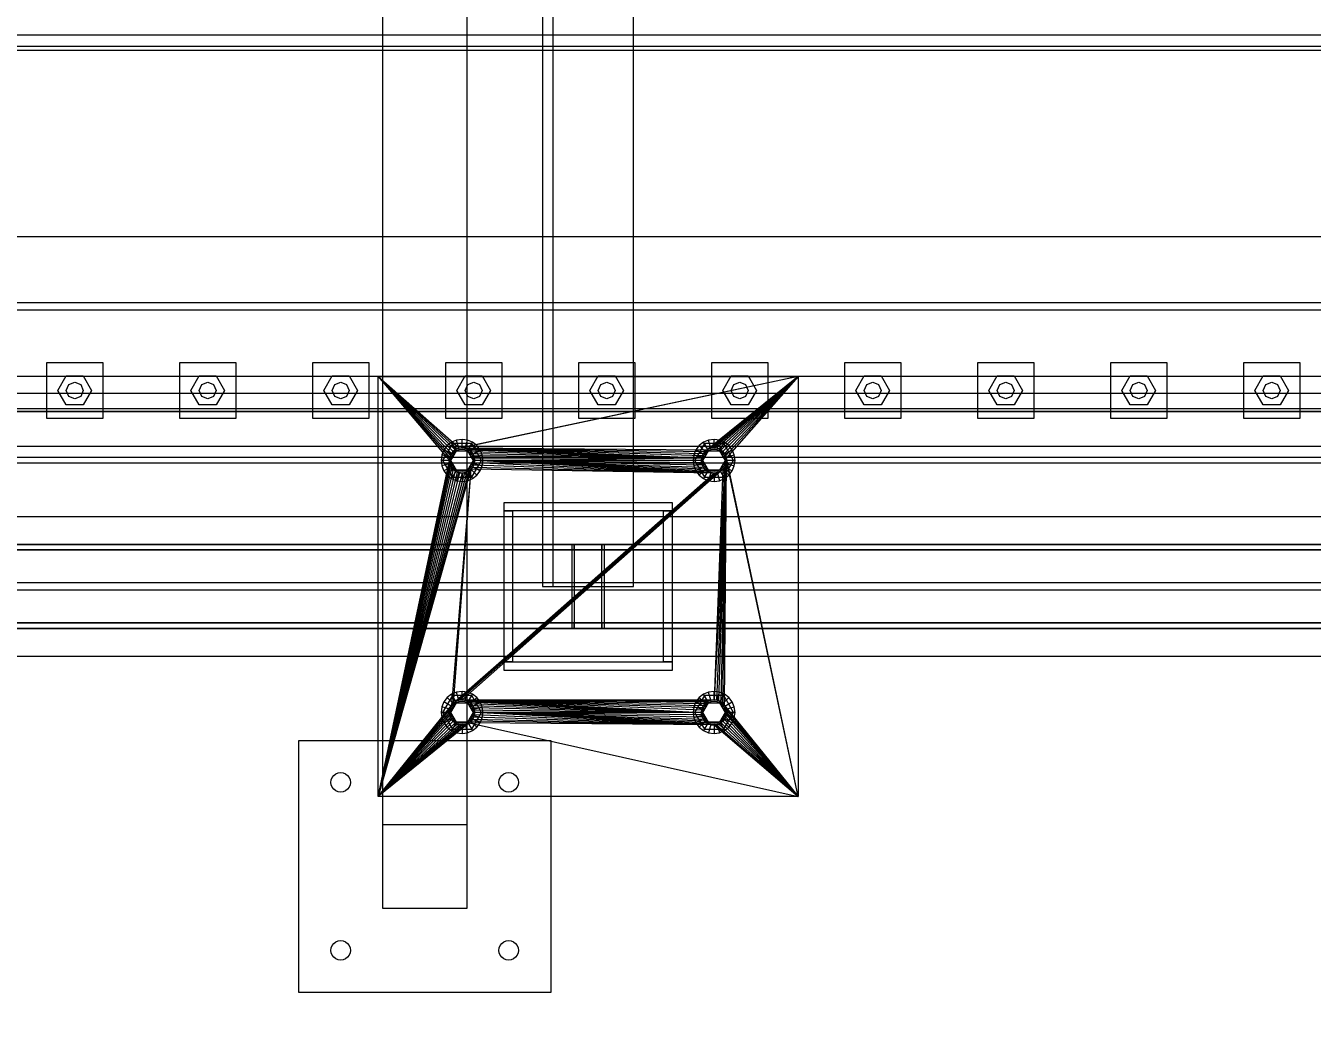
# Model space of a CAD drawing. Header units: millimetres. Extents: x -1970 to 34302, y -65268 to 6837.
# Drawn here: x 12235 to 13154, y -19054 to -18349 of the extents above; entities that cross this region are included whole.
import ezdxf

# ---------------------------------------------------------------- set-up
doc = ezdxf.new("R2010")
doc.units = ezdxf.units.MM
doc.layers.add('COTAS_O', color=1, linetype='Continuous', lineweight=0)
doc.layers.add('superior_mezcladora', color=7, linetype='Continuous', lineweight=0)
doc.dimstyles.new('R19_100', dxfattribs={"dimtxt": 250, "dimasz": 150, "dimexe": 150, "dimexo": 80, "dimgap": 100, "dimtad": 1, "dimtih": 1, "dimtoh": 1, "dimdsep": 46, "dimcen": 0.09, "dimadec": 0, "dimazin": 0, "dimtfac": 1, "dimtdec": 4, "dimtofl": 0, "dimtmove": 0, "dimatfit": 3, "dimfxl": 1, "dimtolj": 1, "dimtzin": 0, "dimarcsym": 0})

# ---------------------------------------------------------------- blocks, each defined once
blk = doc.blocks.new('*D28')
at = {"layer": 'COTAS_O', "color": 0, "lineweight": -2, "transparency": 16777216}
for p, q in [((10569.53, -18730), (10569.53, -19700)), ((16769.53, -18730), (16769.53, -19700)), ((10719.53, -19550), (16619.53, -19550))]:
    blk.add_line(p, q, dxfattribs=at)
at = {"layer": 'COTAS_O', "color": 0, "transparency": 16777216}
for points in [[(10719.53, -19525), (10719.53, -19575), (10569.53, -19550)], [(16619.53, -19525), (16619.53, -19575), (16769.53, -19550)]]:
    blk.add_solid(points, dxfattribs=at)
at = {"layer": 'Defpoints', "color": 0, "transparency": 16777216}
for p in [(10569.53, -18650), (16769.53, -18650), (16769.53, -19550)]:
    blk.add_point(p, dxfattribs=at)

msp = doc.modelspace()

# ---------------------------------------------------------------- linework, layer by layer
at = {"layer": 'superior_mezcladora'}
for p, q in [((12603.695, -17250), (12603.695, -18750)), ((12611.195, -18750), (12611.195, -17250)), ((12668.695, -18750), (12668.695, -17250)), ((12489.529, -18980), (12489.529, -18080)), ((12549.529, -18080), (12549.529, -18980)), ((10409.529, -18356.014), (16929.529, -18356.014)), ((10409.529, -18364.206), (16929.529, -18364.206)), ((10409.529, -18367), (16929.529, -18367)), ((10494.529, -18500), (16814.529, -18500)), ((10494.529, -18547.2), (16814.529, -18547.2)), ((16814.529, -18552.8), (10494.529, -18552.8)), ((12249.529, -18630), (12249.529, -18590)), ((12249.529, -18590), (12289.529, -18590)), ((12289.529, -18590), (12289.529, -18630)), ((12344.529, -18630), (12344.529, -18590)), ((12344.529, -18590), (12384.529, -18590)), ((12384.529, -18590), (12384.529, -18630)), ((12439.529, -18630), (12439.529, -18590)), ((12439.529, -18590), (12479.529, -18590)), ((12479.529, -18590), (12479.529, -18630)), ((12534.529, -18630), (12534.529, -18590)), ((12534.529, -18590), (12574.529, -18590)), ((12574.529, -18590), (12574.529, -18630)), ((12629.529, -18630), (12629.529, -18590)), ((12629.529, -18590), (12669.529, -18590)), ((12669.529, -18590), (12669.529, -18630)), ((12724.529, -18630), (12724.529, -18590)), ((12724.529, -18590), (12764.529, -18590)), ((12764.529, -18590), (12764.529, -18630)), ((12819.529, -18630), (12819.529, -18590)), ((12819.529, -18590), (12859.529, -18590)), ((12859.529, -18590), (12859.529, -18630)), ((12914.529, -18630), (12914.529, -18590)), ((12914.529, -18590), (12954.529, -18590)), ((12954.529, -18590), (12954.529, -18630)), ((13009.529, -18630), (13009.529, -18590)), ((13009.529, -18590), (13049.529, -18590)), ((13049.529, -18590), (13049.529, -18630)), ((13104.529, -18630), (13104.529, -18590)), ((13104.529, -18590), (13144.529, -18590)), ((13144.529, -18590), (13144.529, -18630)), ((16814.529, -18600), (10494.529, -18600)), ((12257.529, -18610), (12263.529, -18599.608)), ((12263.529, -18599.608), (12275.529, -18599.608)), ((12275.529, -18599.608), (12281.529, -18610)), ((12352.529, -18610), (12358.529, -18599.608)), ((12358.529, -18599.608), (12370.529, -18599.608)), ((12370.529, -18599.608), (12376.529, -18610)), ((12447.529, -18610), (12453.529, -18599.608)), ((12453.529, -18599.608), (12465.529, -18599.608)), ((12465.529, -18599.608), (12471.529, -18610)), ((12486.195, -18900), (12486.195, -18600)), ((12486.195, -18600), (12537.195, -18660)), ((12486.195, -18600), (12537.368, -18658.244)), ((12486.195, -18600), (12537.88, -18656.556)), ((12486.195, -18600), (12538.712, -18655)), ((12486.195, -18600), (12539.831, -18653.636)), ((12486.195, -18600), (12541.195, -18652.517)), ((12486.195, -18600), (12542.751, -18651.685)), ((12486.195, -18600), (12544.439, -18651.173)), ((12486.195, -18600), (12786.195, -18600)), ((12542.529, -18610), (12548.529, -18599.608)), ((12786.195, -18600), (12544.439, -18651.173)), ((12786.195, -18600), (12546.195, -18651)), ((12548.529, -18599.608), (12560.529, -18599.608)), ((12560.529, -18599.608), (12566.529, -18610)), ((12637.529, -18610), (12643.529, -18599.608)), ((12643.529, -18599.608), (12655.529, -18599.608)), ((12655.529, -18599.608), (12661.529, -18610)), ((12786.195, -18600), (12721.195, -18652.517)), ((12786.195, -18600), (12722.751, -18651.685)), ((12786.195, -18600), (12724.439, -18651.173)), ((12786.195, -18600), (12726.195, -18651)), ((12786.195, -18600), (12727.951, -18651.173)), ((12786.195, -18600), (12729.639, -18651.685)), ((12786.195, -18600), (12731.195, -18652.517)), ((12732.529, -18610), (12738.529, -18599.608)), ((12786.195, -18600), (12732.559, -18653.636)), ((12786.195, -18600), (12733.678, -18655)), ((12786.195, -18600), (12734.51, -18656.556)), ((12786.195, -18600), (12735.022, -18658.244)), ((12738.529, -18599.608), (12750.529, -18599.608)), ((12750.529, -18599.608), (12756.529, -18610)), ((12786.195, -18600), (12786.195, -18900)), ((12827.529, -18610), (12833.529, -18599.608)), ((12833.529, -18599.608), (12845.529, -18599.608)), ((12845.529, -18599.608), (12851.529, -18610)), ((12922.529, -18610), (12928.529, -18599.608)), ((12928.529, -18599.608), (12940.529, -18599.608)), ((12940.529, -18599.608), (12946.529, -18610)), ((13017.529, -18610), (13023.529, -18599.608)), ((13023.529, -18599.608), (13035.529, -18599.608)), ((13035.529, -18599.608), (13041.529, -18610)), ((13112.529, -18610), (13118.529, -18599.608)), ((13118.529, -18599.608), (13130.529, -18599.608)), ((13130.529, -18599.608), (13136.529, -18610)), ((12263.529, -18610), (12265.286, -18605.757)), ((12265.286, -18605.757), (12269.529, -18604)), ((12269.529, -18604), (12273.771, -18605.757)), ((12273.771, -18605.757), (12275.529, -18610)), ((12358.529, -18610), (12360.286, -18605.757)), ((12360.286, -18605.757), (12364.529, -18604)), ((12364.529, -18604), (12368.771, -18605.757)), ((12368.771, -18605.757), (12370.529, -18610)), ((12453.529, -18610), (12455.286, -18605.757)), ((12455.286, -18605.757), (12459.529, -18604)), ((12459.529, -18604), (12463.771, -18605.757)), ((12463.771, -18605.757), (12465.529, -18610)), ((12548.529, -18610), (12550.286, -18605.757)), ((12550.286, -18605.757), (12554.529, -18604)), ((12554.529, -18604), (12558.771, -18605.757)), ((12558.771, -18605.757), (12560.529, -18610)), ((12643.529, -18610), (12645.286, -18605.757)), ((12645.286, -18605.757), (12649.529, -18604)), ((12649.529, -18604), (12653.771, -18605.757)), ((12653.771, -18605.757), (12655.529, -18610)), ((12738.529, -18610), (12740.286, -18605.757)), ((12740.286, -18605.757), (12744.529, -18604)), ((12744.529, -18604), (12748.771, -18605.757)), ((12748.771, -18605.757), (12750.529, -18610)), ((12833.529, -18610), (12835.286, -18605.757)), ((12835.286, -18605.757), (12839.529, -18604)), ((12839.529, -18604), (12843.771, -18605.757)), ((12843.771, -18605.757), (12845.529, -18610)), ((12928.529, -18610), (12930.286, -18605.757)), ((12930.286, -18605.757), (12934.529, -18604)), ((12934.529, -18604), (12938.771, -18605.757)), ((12938.771, -18605.757), (12940.529, -18610)), ((13023.529, -18610), (13025.286, -18605.757)), ((13025.286, -18605.757), (13029.529, -18604)), ((13029.529, -18604), (13033.771, -18605.757)), ((13033.771, -18605.757), (13035.529, -18610)), ((13118.529, -18610), (13120.286, -18605.757)), ((13120.286, -18605.757), (13124.529, -18604)), ((13124.529, -18604), (13128.771, -18605.757)), ((13128.771, -18605.757), (13130.529, -18610)), ((10569.529, -18612), (16769.529, -18612)), ((12263.529, -18620.392), (12257.529, -18610)), ((12265.286, -18614.243), (12263.529, -18610)), ((12269.529, -18616), (12265.286, -18614.243)), ((12273.771, -18614.243), (12269.529, -18616)), ((12275.529, -18610), (12273.771, -18614.243)), ((12281.529, -18610), (12275.529, -18620.392)), ((12358.529, -18620.392), (12352.529, -18610)), ((12360.286, -18614.243), (12358.529, -18610)), ((12364.529, -18616), (12360.286, -18614.243)), ((12368.771, -18614.243), (12364.529, -18616)), ((12370.529, -18610), (12368.771, -18614.243)), ((12376.529, -18610), (12370.529, -18620.392)), ((12453.529, -18620.392), (12447.529, -18610)), ((12455.286, -18614.243), (12453.529, -18610)), ((12459.529, -18616), (12455.286, -18614.243)), ((12463.771, -18614.243), (12459.529, -18616)), ((12465.529, -18610), (12463.771, -18614.243)), ((12471.529, -18610), (12465.529, -18620.392)), ((12548.529, -18620.392), (12542.529, -18610)), ((12550.286, -18614.243), (12548.529, -18610)), ((12554.529, -18616), (12550.286, -18614.243)), ((12558.771, -18614.243), (12554.529, -18616)), ((12560.529, -18610), (12558.771, -18614.243)), ((12566.529, -18610), (12560.529, -18620.392)), ((12643.529, -18620.392), (12637.529, -18610)), ((12645.286, -18614.243), (12643.529, -18610)), ((12649.529, -18616), (12645.286, -18614.243)), ((12653.771, -18614.243), (12649.529, -18616)), ((12655.529, -18610), (12653.771, -18614.243)), ((12661.529, -18610), (12655.529, -18620.392)), ((12738.529, -18620.392), (12732.529, -18610)), ((12740.286, -18614.243), (12738.529, -18610)), ((12744.529, -18616), (12740.286, -18614.243)), ((12748.771, -18614.243), (12744.529, -18616)), ((12750.529, -18610), (12748.771, -18614.243)), ((12756.529, -18610), (12750.529, -18620.392)), ((12833.529, -18620.392), (12827.529, -18610)), ((12835.286, -18614.243), (12833.529, -18610)), ((12839.529, -18616), (12835.286, -18614.243)), ((12843.771, -18614.243), (12839.529, -18616)), ((12845.529, -18610), (12843.771, -18614.243)), ((12851.529, -18610), (12845.529, -18620.392)), ((12928.529, -18620.392), (12922.529, -18610)), ((12930.286, -18614.243), (12928.529, -18610)), ((12934.529, -18616), (12930.286, -18614.243)), ((12938.771, -18614.243), (12934.529, -18616)), ((12940.529, -18610), (12938.771, -18614.243)), ((12946.529, -18610), (12940.529, -18620.392)), ((13023.529, -18620.392), (13017.529, -18610)), ((13025.286, -18614.243), (13023.529, -18610)), ((13029.529, -18616), (13025.286, -18614.243)), ((13033.771, -18614.243), (13029.529, -18616)), ((13035.529, -18610), (13033.771, -18614.243)), ((13041.529, -18610), (13035.529, -18620.392)), ((13118.529, -18620.392), (13112.529, -18610)), ((13120.286, -18614.243), (13118.529, -18610)), ((13124.529, -18616), (13120.286, -18614.243)), ((13128.771, -18614.243), (13124.529, -18616)), ((13130.529, -18610), (13128.771, -18614.243)), ((13136.529, -18610), (13130.529, -18620.392)), ((10569.529, -18623), (16769.529, -18623)), ((10569.529, -18625), (16769.529, -18625)), ((16169.529, -18625), (10594.529, -18625)), ((12275.529, -18620.392), (12263.529, -18620.392)), ((12370.529, -18620.392), (12358.529, -18620.392)), ((12465.529, -18620.392), (12453.529, -18620.392)), ((12560.529, -18620.392), (12548.529, -18620.392)), ((12655.529, -18620.392), (12643.529, -18620.392)), ((12750.529, -18620.392), (12738.529, -18620.392)), ((12845.529, -18620.392), (12833.529, -18620.392)), ((12940.529, -18620.392), (12928.529, -18620.392)), ((13035.529, -18620.392), (13023.529, -18620.392)), ((13130.529, -18620.392), (13118.529, -18620.392)), ((12289.529, -18630), (12249.529, -18630)), ((12384.529, -18630), (12344.529, -18630)), ((12479.529, -18630), (12439.529, -18630)), ((12574.529, -18630), (12534.529, -18630)), ((12669.529, -18630), (12629.529, -18630)), ((12764.529, -18630), (12724.529, -18630)), ((12859.529, -18630), (12819.529, -18630)), ((12954.529, -18630), (12914.529, -18630)), ((13049.529, -18630), (13009.529, -18630)), ((13144.529, -18630), (13104.529, -18630)), ((12542.313, -18645.511), (12538.695, -18647.01)), ((12546.195, -18645), (12542.313, -18645.511)), ((12543.866, -18651.307), (12542.313, -18645.511)), ((12550.078, -18645.511), (12546.195, -18645)), ((12546.195, -18651), (12546.195, -18645)), ((12548.525, -18651.307), (12550.078, -18645.511)), ((12553.695, -18647.01), (12550.078, -18645.511)), ((12722.313, -18645.511), (12718.695, -18647.01)), ((12726.195, -18645), (12722.313, -18645.511)), ((12723.866, -18651.307), (12722.313, -18645.511)), ((12730.078, -18645.511), (12726.195, -18645)), ((12726.195, -18651), (12726.195, -18645)), ((12728.525, -18651.307), (12730.078, -18645.511)), ((12733.695, -18647.01), (12730.078, -18645.511)), ((16769.529, -18650), (10569.529, -18650)), ((12533.205, -18652.5), (12531.706, -18656.118)), ((12539.27, -18648.006), (12532.345, -18660)), ((12535.589, -18649.393), (12533.205, -18652.5)), ((12538.401, -18655.5), (12533.205, -18652.5)), ((12538.695, -18647.01), (12535.589, -18649.393)), ((12539.831, -18653.636), (12535.589, -18649.393)), ((12537.502, -18657.671), (12538.401, -18655.5)), ((12538.712, -18655), (12537.88, -18656.556)), ((12538.195, -18660), (12542.195, -18653.072)), ((12538.401, -18655.5), (12539.831, -18653.636)), ((12541.695, -18652.206), (12538.695, -18647.01)), ((12539.831, -18653.636), (12538.712, -18655)), ((12539.267, -18656), (12540.538, -18654.343)), ((12553.12, -18648.006), (12539.27, -18648.006)), ((12542.195, -18653.072), (12539.27, -18648.006)), ((12539.831, -18653.636), (12541.695, -18652.206)), ((12541.195, -18652.517), (12539.831, -18653.636)), ((12540.538, -18654.343), (12542.195, -18653.072)), ((12542.751, -18651.685), (12541.195, -18652.517)), ((12541.695, -18652.206), (12543.866, -18651.307)), ((12542.195, -18653.072), (12544.125, -18652.273)), ((12542.195, -18653.072), (12550.195, -18653.072)), ((12544.439, -18651.173), (12542.751, -18651.685)), ((12543.866, -18651.307), (12546.195, -18651)), ((12544.125, -18652.273), (12546.195, -18652)), ((12546.195, -18651), (12544.439, -18651.173)), ((12547.951, -18651.173), (12546.195, -18651)), ((12546.195, -18651), (12717.368, -18658.244)), ((12546.195, -18651), (12717.88, -18656.556)), ((12546.195, -18651), (12718.712, -18655)), ((12546.195, -18651), (12719.831, -18653.636)), ((12546.195, -18651), (12721.195, -18652.517)), ((12546.195, -18651), (12548.525, -18651.307)), ((12546.195, -18652), (12548.266, -18652.273)), ((12549.639, -18651.685), (12547.951, -18651.173)), ((12547.951, -18651.173), (12717.368, -18658.244)), ((12548.266, -18652.273), (12550.195, -18653.072)), ((12548.525, -18651.307), (12550.695, -18652.206)), ((12551.195, -18652.517), (12549.639, -18651.685)), ((12549.639, -18651.685), (12717.368, -18658.244)), ((12550.195, -18653.072), (12553.12, -18648.006)), ((12550.195, -18653.072), (12551.852, -18654.343)), ((12550.195, -18653.072), (12554.195, -18660)), ((12550.695, -18652.206), (12553.695, -18647.01)), ((12550.695, -18652.206), (12552.559, -18653.636)), ((12552.559, -18653.636), (12551.195, -18652.517)), ((12551.195, -18652.517), (12717.368, -18658.244)), ((12551.852, -18654.343), (12553.123, -18656)), ((12552.559, -18653.636), (12556.802, -18649.393)), ((12553.678, -18655), (12552.559, -18653.636)), ((12552.559, -18653.636), (12717.368, -18658.244)), ((12552.559, -18653.636), (12553.989, -18655.5)), ((12560.045, -18660), (12553.12, -18648.006)), ((12554.51, -18656.556), (12553.678, -18655)), ((12553.678, -18655), (12717.368, -18658.244)), ((12556.802, -18649.393), (12553.695, -18647.01)), ((12553.989, -18655.5), (12559.186, -18652.5)), ((12553.989, -18655.5), (12554.889, -18657.671)), ((12559.186, -18652.5), (12556.802, -18649.393)), ((12560.684, -18656.118), (12559.186, -18652.5)), ((12713.205, -18652.5), (12711.706, -18656.118)), ((12719.27, -18648.006), (12712.345, -18660)), ((12715.589, -18649.393), (12713.205, -18652.5)), ((12718.401, -18655.5), (12713.205, -18652.5)), ((12718.695, -18647.01), (12715.589, -18649.393)), ((12719.831, -18653.636), (12715.589, -18649.393)), ((12717.502, -18657.671), (12718.401, -18655.5)), ((12718.712, -18655), (12717.88, -18656.556)), ((12718.195, -18660), (12722.195, -18653.072)), ((12718.401, -18655.5), (12719.831, -18653.636)), ((12721.695, -18652.206), (12718.695, -18647.01)), ((12719.831, -18653.636), (12718.712, -18655)), ((12719.267, -18656), (12720.538, -18654.343)), ((12733.12, -18648.006), (12719.27, -18648.006)), ((12722.195, -18653.072), (12719.27, -18648.006)), ((12719.831, -18653.636), (12721.695, -18652.206)), ((12721.195, -18652.517), (12719.831, -18653.636)), ((12720.538, -18654.343), (12722.195, -18653.072)), ((12722.751, -18651.685), (12721.195, -18652.517)), ((12721.695, -18652.206), (12723.866, -18651.307)), ((12722.195, -18653.072), (12724.125, -18652.273)), ((12722.195, -18653.072), (12730.195, -18653.072)), ((12724.439, -18651.173), (12722.751, -18651.685)), ((12723.866, -18651.307), (12726.195, -18651)), ((12724.125, -18652.273), (12726.195, -18652)), ((12726.195, -18651), (12724.439, -18651.173)), ((12727.951, -18651.173), (12726.195, -18651)), ((12726.195, -18651), (12728.525, -18651.307)), ((12726.195, -18652), (12728.266, -18652.273)), ((12729.639, -18651.685), (12727.951, -18651.173)), ((12728.266, -18652.273), (12730.195, -18653.072)), ((12728.525, -18651.307), (12730.695, -18652.206)), ((12731.195, -18652.517), (12729.639, -18651.685)), ((12730.195, -18653.072), (12733.12, -18648.006)), ((12730.195, -18653.072), (12731.852, -18654.343)), ((12730.195, -18653.072), (12734.195, -18660)), ((12730.695, -18652.206), (12733.695, -18647.01)), ((12730.695, -18652.206), (12732.559, -18653.636)), ((12732.559, -18653.636), (12731.195, -18652.517)), ((12731.852, -18654.343), (12733.123, -18656)), ((12732.559, -18653.636), (12736.802, -18649.393)), ((12733.678, -18655), (12732.559, -18653.636)), ((12732.559, -18653.636), (12733.989, -18655.5)), ((12740.045, -18660), (12733.12, -18648.006)), ((12734.51, -18656.556), (12733.678, -18655)), ((12736.802, -18649.393), (12733.695, -18647.01)), ((12733.989, -18655.5), (12739.186, -18652.5)), ((12733.989, -18655.5), (12734.889, -18657.671)), ((12739.186, -18652.5), (12736.802, -18649.393)), ((12740.684, -18656.118), (12739.186, -18652.5)), ((16769.529, -18658), (10569.529, -18658)), ((16769.529, -18662), (10569.529, -18662)), ((12486.195, -18900), (12537.195, -18660)), ((12537.368, -18661.756), (12486.195, -18900)), ((12537.88, -18663.444), (12486.195, -18900)), ((12531.706, -18656.118), (12531.195, -18660)), ((12537.195, -18660), (12531.195, -18660)), ((12531.195, -18660), (12531.706, -18663.882)), ((12537.502, -18657.671), (12531.706, -18656.118)), ((12537.502, -18662.329), (12531.706, -18663.882)), ((12531.706, -18663.882), (12533.205, -18667.5)), ((12538.195, -18660), (12532.345, -18660)), ((12532.345, -18660), (12539.27, -18671.994)), ((12538.401, -18664.5), (12533.205, -18667.5)), ((12537.195, -18660), (12537.502, -18657.671)), ((12537.368, -18658.244), (12537.195, -18660)), ((12537.195, -18660), (12537.368, -18661.756)), ((12537.502, -18662.329), (12537.195, -18660)), ((12537.88, -18656.556), (12537.368, -18658.244)), ((12537.368, -18661.756), (12537.88, -18663.444)), ((12538.401, -18664.5), (12537.502, -18662.329)), ((12537.88, -18663.444), (12538.712, -18665)), ((12538.195, -18660), (12538.468, -18657.929)), ((12538.468, -18662.071), (12538.195, -18660)), ((12542.195, -18666.928), (12538.195, -18660)), ((12539.831, -18666.364), (12538.401, -18664.5)), ((12538.468, -18657.929), (12539.267, -18656)), ((12539.267, -18664), (12538.468, -18662.071)), ((12540.538, -18665.657), (12539.267, -18664)), ((12554.195, -18660), (12550.195, -18666.928)), ((12553.123, -18664), (12551.852, -18665.657)), ((12553.989, -18664.5), (12552.559, -18666.364)), ((12553.12, -18671.994), (12560.045, -18660)), ((12553.123, -18656), (12553.923, -18657.929)), ((12553.923, -18662.071), (12553.123, -18664)), ((12553.678, -18665), (12554.51, -18663.444)), ((12553.923, -18657.929), (12554.195, -18660)), ((12554.195, -18660), (12553.923, -18662.071)), ((12554.889, -18662.329), (12553.989, -18664.5)), ((12553.989, -18664.5), (12559.186, -18667.5)), ((12560.045, -18660), (12554.195, -18660)), ((12555.022, -18658.244), (12554.51, -18656.556)), ((12554.51, -18656.556), (12717.368, -18658.244)), ((12554.51, -18663.444), (12555.022, -18661.756)), ((12726.195, -18669), (12554.51, -18663.444)), ((12554.889, -18657.671), (12560.684, -18656.118)), ((12554.889, -18657.671), (12555.195, -18660)), ((12555.195, -18660), (12554.889, -18662.329)), ((12554.889, -18662.329), (12560.684, -18663.882)), ((12555.195, -18660), (12555.022, -18658.244)), ((12555.022, -18658.244), (12717.368, -18658.244)), ((12555.022, -18661.756), (12555.195, -18660)), ((12726.195, -18669), (12555.022, -18661.756)), ((12555.195, -18660), (12717.368, -18658.244)), ((12717.195, -18660), (12555.195, -18660)), ((12717.368, -18661.756), (12555.195, -18660)), ((12717.88, -18663.444), (12555.195, -18660)), ((12718.712, -18665), (12555.195, -18660)), ((12719.831, -18666.364), (12555.195, -18660)), ((12721.195, -18667.483), (12555.195, -18660)), ((12722.751, -18668.315), (12555.195, -18660)), ((12724.439, -18668.827), (12555.195, -18660)), ((12726.195, -18669), (12555.195, -18660)), ((12561.195, -18660), (12555.195, -18660)), ((12559.186, -18667.5), (12560.684, -18663.882)), ((12561.195, -18660), (12560.684, -18656.118)), ((12560.684, -18663.882), (12561.195, -18660)), ((12711.706, -18656.118), (12711.195, -18660)), ((12717.195, -18660), (12711.195, -18660)), ((12711.195, -18660), (12711.706, -18663.882)), ((12717.502, -18657.671), (12711.706, -18656.118)), ((12717.502, -18662.329), (12711.706, -18663.882)), ((12711.706, -18663.882), (12713.205, -18667.5)), ((12718.195, -18660), (12712.345, -18660)), ((12712.345, -18660), (12719.27, -18671.994)), ((12718.401, -18664.5), (12713.205, -18667.5)), ((12717.195, -18660), (12717.502, -18657.671)), ((12717.368, -18658.244), (12717.195, -18660)), ((12717.195, -18660), (12717.368, -18661.756)), ((12717.502, -18662.329), (12717.195, -18660)), ((12717.88, -18656.556), (12717.368, -18658.244)), ((12717.368, -18661.756), (12717.88, -18663.444)), ((12718.401, -18664.5), (12717.502, -18662.329)), ((12717.88, -18663.444), (12718.712, -18665)), ((12718.195, -18660), (12718.468, -18657.929)), ((12718.468, -18662.071), (12718.195, -18660)), ((12722.195, -18666.928), (12718.195, -18660)), ((12719.831, -18666.364), (12718.401, -18664.5)), ((12718.468, -18657.929), (12719.267, -18656)), ((12719.267, -18664), (12718.468, -18662.071)), ((12720.538, -18665.657), (12719.267, -18664)), ((12735.195, -18660), (12726.195, -18831)), ((12735.022, -18661.756), (12726.195, -18831)), ((12734.51, -18663.444), (12726.195, -18831)), ((12735.195, -18660), (12727.951, -18831.173)), ((12729.639, -18831.685), (12735.195, -18660)), ((12734.195, -18660), (12730.195, -18666.928)), ((12731.195, -18832.517), (12735.195, -18660)), ((12733.123, -18664), (12731.852, -18665.657)), ((12732.559, -18833.636), (12735.195, -18660)), ((12733.989, -18664.5), (12732.559, -18666.364)), ((12733.12, -18671.994), (12740.045, -18660)), ((12733.123, -18656), (12733.923, -18657.929)), ((12733.923, -18662.071), (12733.123, -18664)), ((12733.678, -18835), (12735.195, -18660)), ((12733.678, -18665), (12734.51, -18663.444)), ((12733.923, -18657.929), (12734.195, -18660)), ((12734.195, -18660), (12733.923, -18662.071)), ((12734.889, -18662.329), (12733.989, -18664.5)), ((12733.989, -18664.5), (12739.186, -18667.5)), ((12740.045, -18660), (12734.195, -18660)), ((12735.022, -18658.244), (12734.51, -18656.556)), ((12734.51, -18663.444), (12735.022, -18661.756)), ((12734.889, -18657.671), (12740.684, -18656.118)), ((12734.889, -18657.671), (12735.195, -18660)), ((12735.195, -18660), (12734.889, -18662.329)), ((12734.889, -18662.329), (12740.684, -18663.882)), ((12786.195, -18900), (12735.022, -18658.244)), ((12735.195, -18660), (12735.022, -18658.244)), ((12735.022, -18661.756), (12735.195, -18660)), ((12786.195, -18900), (12735.195, -18660)), ((12741.195, -18660), (12735.195, -18660)), ((12739.186, -18667.5), (12740.684, -18663.882)), ((12741.195, -18660), (12740.684, -18656.118)), ((12740.684, -18663.882), (12741.195, -18660)), ((12538.712, -18665), (12486.195, -18900)), ((12539.831, -18666.364), (12486.195, -18900)), ((12552.559, -18666.364), (12486.195, -18900)), ((12541.195, -18667.483), (12486.195, -18900)), ((12551.195, -18667.483), (12486.195, -18900)), ((12542.751, -18668.315), (12486.195, -18900)), ((12549.639, -18668.315), (12486.195, -18900)), ((12544.439, -18668.827), (12486.195, -18900)), ((12547.951, -18668.827), (12486.195, -18900)), ((12546.195, -18669), (12486.195, -18900)), ((12533.205, -18667.5), (12535.589, -18670.607)), ((12539.831, -18666.364), (12535.589, -18670.607)), ((12535.589, -18670.607), (12538.695, -18672.99)), ((12541.695, -18667.794), (12538.695, -18672.99)), ((12538.695, -18672.99), (12542.313, -18674.489)), ((12538.712, -18665), (12539.831, -18666.364)), ((12552.559, -18666.364), (12538.712, -18835)), ((12542.195, -18666.928), (12539.27, -18671.994)), ((12539.27, -18671.994), (12553.12, -18671.994)), ((12539.831, -18666.364), (12541.195, -18667.483)), ((12552.559, -18666.364), (12539.831, -18833.636)), ((12732.559, -18666.364), (12539.831, -18833.636)), ((12541.695, -18667.794), (12539.831, -18666.364)), ((12731.195, -18667.483), (12539.831, -18833.636)), ((12729.639, -18668.315), (12539.831, -18833.636)), ((12727.951, -18668.827), (12539.831, -18833.636)), ((12726.195, -18669), (12539.831, -18833.636)), ((12542.195, -18666.928), (12540.538, -18665.657)), ((12732.559, -18666.364), (12541.195, -18832.517)), ((12541.195, -18667.483), (12542.751, -18668.315)), ((12543.866, -18668.693), (12541.695, -18667.794)), ((12544.125, -18667.727), (12542.195, -18666.928)), ((12550.195, -18666.928), (12542.195, -18666.928)), ((12543.866, -18668.693), (12542.313, -18674.489)), ((12732.559, -18666.364), (12542.751, -18831.685)), ((12542.751, -18668.315), (12544.439, -18668.827)), ((12546.195, -18669), (12543.866, -18668.693)), ((12546.195, -18668), (12544.125, -18667.727)), ((12732.559, -18666.364), (12544.439, -18831.173)), ((12544.439, -18668.827), (12546.195, -18669)), ((12732.559, -18666.364), (12546.195, -18831)), ((12548.266, -18667.727), (12546.195, -18668)), ((12548.525, -18668.693), (12546.195, -18669)), ((12546.195, -18669), (12547.951, -18668.827)), ((12546.195, -18669), (12546.195, -18675)), ((12547.951, -18668.827), (12549.639, -18668.315)), ((12550.195, -18666.928), (12548.266, -18667.727)), ((12550.695, -18667.794), (12548.525, -18668.693)), ((12548.525, -18668.693), (12550.078, -18674.489)), ((12549.639, -18668.315), (12551.195, -18667.483)), ((12550.078, -18674.489), (12553.695, -18672.99)), ((12551.852, -18665.657), (12550.195, -18666.928)), ((12550.195, -18666.928), (12553.12, -18671.994)), ((12552.559, -18666.364), (12550.695, -18667.794)), ((12550.695, -18667.794), (12553.695, -18672.99)), ((12551.195, -18667.483), (12552.559, -18666.364)), ((12552.559, -18666.364), (12553.678, -18665)), ((12726.195, -18669), (12552.559, -18666.364)), ((12552.559, -18666.364), (12556.802, -18670.607)), ((12726.195, -18669), (12553.678, -18665)), ((12553.695, -18672.99), (12556.802, -18670.607)), ((12556.802, -18670.607), (12559.186, -18667.5)), ((12713.205, -18667.5), (12715.589, -18670.607)), ((12719.831, -18666.364), (12715.589, -18670.607)), ((12715.589, -18670.607), (12718.695, -18672.99)), ((12721.695, -18667.794), (12718.695, -18672.99)), ((12718.695, -18672.99), (12722.313, -18674.489)), ((12718.712, -18665), (12719.831, -18666.364)), ((12722.195, -18666.928), (12719.27, -18671.994)), ((12719.27, -18671.994), (12733.12, -18671.994)), ((12719.831, -18666.364), (12721.195, -18667.483)), ((12721.695, -18667.794), (12719.831, -18666.364)), ((12722.195, -18666.928), (12720.538, -18665.657)), ((12721.195, -18667.483), (12722.751, -18668.315)), ((12723.866, -18668.693), (12721.695, -18667.794)), ((12724.125, -18667.727), (12722.195, -18666.928)), ((12730.195, -18666.928), (12722.195, -18666.928)), ((12723.866, -18668.693), (12722.313, -18674.489)), ((12722.751, -18668.315), (12724.439, -18668.827)), ((12726.195, -18669), (12723.866, -18668.693)), ((12726.195, -18668), (12724.125, -18667.727)), ((12724.439, -18668.827), (12726.195, -18669)), ((12733.678, -18665), (12726.195, -18831)), ((12732.559, -18666.364), (12726.195, -18831)), ((12728.266, -18667.727), (12726.195, -18668)), ((12728.525, -18668.693), (12726.195, -18669)), ((12726.195, -18669), (12727.951, -18668.827)), ((12726.195, -18669), (12726.195, -18675)), ((12727.951, -18668.827), (12729.639, -18668.315)), ((12730.195, -18666.928), (12728.266, -18667.727)), ((12730.695, -18667.794), (12728.525, -18668.693)), ((12728.525, -18668.693), (12730.078, -18674.489)), ((12729.639, -18668.315), (12731.195, -18667.483)), ((12730.078, -18674.489), (12733.695, -18672.99)), ((12731.852, -18665.657), (12730.195, -18666.928)), ((12730.195, -18666.928), (12733.12, -18671.994)), ((12732.559, -18666.364), (12730.695, -18667.794)), ((12730.695, -18667.794), (12733.695, -18672.99)), ((12731.195, -18667.483), (12732.559, -18666.364)), ((12732.559, -18666.364), (12733.678, -18665)), ((12732.559, -18666.364), (12736.802, -18670.607)), ((12733.695, -18672.99), (12736.802, -18670.607)), ((12736.802, -18670.607), (12739.186, -18667.5)), ((12542.313, -18674.489), (12546.195, -18675)), ((12546.195, -18675), (12550.078, -18674.489)), ((12722.313, -18674.489), (12726.195, -18675)), ((12726.195, -18675), (12730.078, -18674.489)), ((12576.195, -18696), (12576.195, -18690)), ((12576.195, -18690), (12696.195, -18690)), ((12696.195, -18690), (12696.195, -18696)), ((10569.529, -18700), (16769.529, -18700)), ((12696.195, -18696), (12576.195, -18696)), ((12576.195, -18804), (12576.195, -18696)), ((12576.195, -18696), (12582.195, -18696)), ((12582.195, -18696), (12582.195, -18804)), ((12690.195, -18804), (12690.195, -18696)), ((12690.195, -18696), (12696.195, -18696)), ((12696.195, -18696), (12696.195, -18804)), ((12624.784, -18720), (10558.117, -18720)), ((10559.639, -18720), (12626.305, -18720)), ((12646.085, -18720), (10579.418, -18720)), ((10580.94, -18720), (12647.606, -18720)), ((12624.784, -18780), (12624.784, -18720)), ((12624.784, -18720), (12626.305, -18720)), ((14691.451, -18720), (12624.784, -18720)), ((12626.305, -18720), (12626.305, -18780)), ((12626.305, -18724), (12626.305, -18720)), ((12626.305, -18720), (12646.085, -18720)), ((12626.305, -18720), (14692.972, -18720)), ((12646.085, -18780), (12646.085, -18720)), ((12646.085, -18720), (12647.606, -18720)), ((12646.085, -18720), (12646.085, -18724)), ((14712.752, -18720), (12646.085, -18720)), ((12647.606, -18720), (12647.606, -18780)), ((12647.606, -18720), (14714.273, -18720)), ((10559.639, -18724), (12626.305, -18724)), ((12646.085, -18724), (10579.418, -18724)), ((12646.085, -18724), (12626.305, -18724)), ((12626.305, -18724), (14692.972, -18724)), ((14712.752, -18724), (12646.085, -18724)), ((10569.529, -18747.2), (16769.529, -18747.2)), ((16769.529, -18752.8), (10569.529, -18752.8)), ((12603.695, -18750), (12668.695, -18750)), ((12603.695, -18750), (12611.195, -18750)), ((10558.117, -18780), (12624.784, -18780)), ((12626.305, -18776), (10559.639, -18776)), ((12626.305, -18780), (10559.639, -18780)), ((10579.418, -18776), (12646.085, -18776)), ((10579.418, -18780), (12646.085, -18780)), ((12647.606, -18780), (10580.94, -18780)), ((12626.305, -18780), (12624.784, -18780)), ((12624.784, -18780), (14691.451, -18780)), ((12626.305, -18780), (12626.305, -18776)), ((12626.305, -18776), (12646.085, -18776)), ((14692.972, -18776), (12626.305, -18776)), ((12646.085, -18780), (12626.305, -18780)), ((14692.972, -18780), (12626.305, -18780)), ((12646.085, -18776), (12646.085, -18780)), ((12646.085, -18776), (14712.752, -18776)), ((12647.606, -18780), (12646.085, -18780)), ((12646.085, -18780), (14712.752, -18780)), ((14714.273, -18780), (12647.606, -18780)), ((16769.529, -18800), (10569.529, -18800)), ((12576.195, -18810), (12576.195, -18804)), ((12576.195, -18804), (12696.195, -18804)), ((12582.195, -18804), (12576.195, -18804)), ((12696.195, -18810), (12576.195, -18810)), ((12696.195, -18804), (12690.195, -18804)), ((12696.195, -18804), (12696.195, -18810)), ((12539.27, -18828.006), (12532.345, -18840)), ((12535.589, -18829.393), (12533.205, -18832.5)), ((12538.695, -18827.01), (12535.589, -18829.393)), ((12539.831, -18833.636), (12535.589, -18829.393)), ((12542.313, -18825.511), (12538.695, -18827.01)), ((12541.695, -18832.206), (12538.695, -18827.01)), ((12553.12, -18828.006), (12539.27, -18828.006)), ((12542.195, -18833.072), (12539.27, -18828.006)), ((12546.195, -18825), (12542.313, -18825.511)), ((12543.866, -18831.307), (12542.313, -18825.511)), ((12550.078, -18825.511), (12546.195, -18825)), ((12546.195, -18831), (12546.195, -18825)), ((12548.525, -18831.307), (12550.078, -18825.511)), ((12553.695, -18827.01), (12550.078, -18825.511)), ((12550.195, -18833.072), (12553.12, -18828.006)), ((12550.695, -18832.206), (12553.695, -18827.01)), ((12552.559, -18833.636), (12556.802, -18829.393)), ((12560.045, -18840), (12553.12, -18828.006)), ((12556.802, -18829.393), (12553.695, -18827.01)), ((12559.186, -18832.5), (12556.802, -18829.393)), ((12719.27, -18828.006), (12712.345, -18840)), ((12715.589, -18829.393), (12713.205, -18832.5)), ((12718.695, -18827.01), (12715.589, -18829.393)), ((12719.831, -18833.636), (12715.589, -18829.393)), ((12722.313, -18825.511), (12718.695, -18827.01)), ((12721.695, -18832.206), (12718.695, -18827.01)), ((12733.12, -18828.006), (12719.27, -18828.006)), ((12722.195, -18833.072), (12719.27, -18828.006)), ((12726.195, -18825), (12722.313, -18825.511)), ((12723.866, -18831.307), (12722.313, -18825.511)), ((12730.078, -18825.511), (12726.195, -18825)), ((12726.195, -18831), (12726.195, -18825)), ((12728.525, -18831.307), (12730.078, -18825.511)), ((12733.695, -18827.01), (12730.078, -18825.511)), ((12730.195, -18833.072), (12733.12, -18828.006)), ((12730.695, -18832.206), (12733.695, -18827.01)), ((12732.559, -18833.636), (12736.802, -18829.393)), ((12740.045, -18840), (12733.12, -18828.006)), ((12736.802, -18829.393), (12733.695, -18827.01)), ((12739.186, -18832.5), (12736.802, -18829.393)), ((12486.195, -18900), (12538.712, -18835)), ((12486.195, -18900), (12537.88, -18836.556)), ((12486.195, -18900), (12537.368, -18838.244)), ((12531.706, -18836.118), (12531.195, -18840)), ((12533.205, -18832.5), (12531.706, -18836.118)), ((12537.502, -18837.671), (12531.706, -18836.118)), ((12538.401, -18835.5), (12533.205, -18832.5)), ((12537.195, -18840), (12537.502, -18837.671)), ((12537.368, -18838.244), (12537.195, -18840)), ((12537.88, -18836.556), (12537.368, -18838.244)), ((12537.502, -18837.671), (12538.401, -18835.5)), ((12538.712, -18835), (12537.88, -18836.556)), ((12538.195, -18840), (12542.195, -18833.072)), ((12538.195, -18840), (12538.468, -18837.929)), ((12538.401, -18835.5), (12539.831, -18833.636)), ((12538.468, -18837.929), (12539.267, -18836)), ((12539.831, -18833.636), (12538.712, -18835)), ((12539.267, -18836), (12540.538, -18834.343)), ((12539.831, -18833.636), (12541.695, -18832.206)), ((12541.195, -18832.517), (12539.831, -18833.636)), ((12540.538, -18834.343), (12542.195, -18833.072)), ((12542.751, -18831.685), (12541.195, -18832.517)), ((12541.695, -18832.206), (12543.866, -18831.307)), ((12542.195, -18833.072), (12544.125, -18832.273)), ((12542.195, -18833.072), (12550.195, -18833.072)), ((12544.439, -18831.173), (12542.751, -18831.685)), ((12543.866, -18831.307), (12546.195, -18831)), ((12544.125, -18832.273), (12546.195, -18832)), ((12546.195, -18831), (12544.439, -18831.173)), ((12547.951, -18831.173), (12546.195, -18831)), ((12546.195, -18831), (12717.195, -18840)), ((12546.195, -18831), (12717.368, -18838.244)), ((12546.195, -18831), (12717.88, -18836.556)), ((12546.195, -18831), (12718.712, -18835)), ((12546.195, -18831), (12719.831, -18833.636)), ((12546.195, -18831), (12721.195, -18832.517)), ((12546.195, -18831), (12722.751, -18831.685)), ((12546.195, -18831), (12724.439, -18831.173)), ((12546.195, -18831), (12726.195, -18831)), ((12546.195, -18831), (12548.525, -18831.307)), ((12546.195, -18832), (12548.266, -18832.273)), ((12549.639, -18831.685), (12547.951, -18831.173)), ((12547.951, -18831.173), (12717.195, -18840)), ((12548.266, -18832.273), (12550.195, -18833.072)), ((12548.525, -18831.307), (12550.695, -18832.206)), ((12551.195, -18832.517), (12549.639, -18831.685)), ((12549.639, -18831.685), (12717.195, -18840)), ((12550.195, -18833.072), (12551.852, -18834.343)), ((12550.195, -18833.072), (12554.195, -18840)), ((12550.695, -18832.206), (12552.559, -18833.636)), ((12552.559, -18833.636), (12551.195, -18832.517)), ((12551.195, -18832.517), (12717.195, -18840)), ((12551.852, -18834.343), (12553.123, -18836)), ((12553.678, -18835), (12552.559, -18833.636)), ((12552.559, -18833.636), (12717.195, -18840)), ((12552.559, -18833.636), (12553.989, -18835.5)), ((12553.123, -18836), (12553.923, -18837.929)), ((12554.51, -18836.556), (12553.678, -18835)), ((12553.678, -18835), (12717.195, -18840)), ((12553.923, -18837.929), (12554.195, -18840)), ((12553.989, -18835.5), (12559.186, -18832.5)), ((12553.989, -18835.5), (12554.889, -18837.671)), ((12555.022, -18838.244), (12554.51, -18836.556)), ((12554.51, -18836.556), (12717.195, -18840)), ((12554.889, -18837.671), (12560.684, -18836.118)), ((12554.889, -18837.671), (12555.195, -18840)), ((12555.195, -18840), (12555.022, -18838.244)), ((12555.022, -18838.244), (12717.195, -18840)), ((12560.684, -18836.118), (12559.186, -18832.5)), ((12561.195, -18840), (12560.684, -18836.118)), ((12711.706, -18836.118), (12711.195, -18840)), ((12713.205, -18832.5), (12711.706, -18836.118)), ((12717.502, -18837.671), (12711.706, -18836.118)), ((12718.401, -18835.5), (12713.205, -18832.5)), ((12717.195, -18840), (12717.502, -18837.671)), ((12717.368, -18838.244), (12717.195, -18840)), ((12717.88, -18836.556), (12717.368, -18838.244)), ((12717.502, -18837.671), (12718.401, -18835.5)), ((12718.712, -18835), (12717.88, -18836.556)), ((12718.195, -18840), (12722.195, -18833.072)), ((12718.195, -18840), (12718.468, -18837.929)), ((12718.401, -18835.5), (12719.831, -18833.636)), ((12718.468, -18837.929), (12719.267, -18836)), ((12719.831, -18833.636), (12718.712, -18835)), ((12719.267, -18836), (12720.538, -18834.343)), ((12719.831, -18833.636), (12721.695, -18832.206)), ((12721.195, -18832.517), (12719.831, -18833.636)), ((12720.538, -18834.343), (12722.195, -18833.072)), ((12722.751, -18831.685), (12721.195, -18832.517)), ((12721.695, -18832.206), (12723.866, -18831.307)), ((12722.195, -18833.072), (12724.125, -18832.273)), ((12722.195, -18833.072), (12730.195, -18833.072)), ((12724.439, -18831.173), (12722.751, -18831.685)), ((12723.866, -18831.307), (12726.195, -18831)), ((12724.125, -18832.273), (12726.195, -18832)), ((12726.195, -18831), (12724.439, -18831.173)), ((12727.951, -18831.173), (12726.195, -18831)), ((12726.195, -18831), (12728.525, -18831.307)), ((12726.195, -18832), (12728.266, -18832.273)), ((12729.639, -18831.685), (12727.951, -18831.173)), ((12728.266, -18832.273), (12730.195, -18833.072)), ((12728.525, -18831.307), (12730.695, -18832.206)), ((12731.195, -18832.517), (12729.639, -18831.685)), ((12730.195, -18833.072), (12731.852, -18834.343)), ((12730.195, -18833.072), (12734.195, -18840)), ((12730.695, -18832.206), (12732.559, -18833.636)), ((12732.559, -18833.636), (12731.195, -18832.517)), ((12731.852, -18834.343), (12733.123, -18836)), ((12733.678, -18835), (12732.559, -18833.636)), ((12732.559, -18833.636), (12733.989, -18835.5)), ((12733.123, -18836), (12733.923, -18837.929)), ((12734.51, -18836.556), (12733.678, -18835)), ((12733.678, -18835), (12786.195, -18900)), ((12733.923, -18837.929), (12734.195, -18840)), ((12733.989, -18835.5), (12739.186, -18832.5)), ((12733.989, -18835.5), (12734.889, -18837.671)), ((12735.022, -18838.244), (12734.51, -18836.556)), ((12734.51, -18836.556), (12786.195, -18900)), ((12734.889, -18837.671), (12740.684, -18836.118)), ((12734.889, -18837.671), (12735.195, -18840)), ((12735.195, -18840), (12735.022, -18838.244)), ((12735.022, -18838.244), (12786.195, -18900)), ((12740.684, -18836.118), (12739.186, -18832.5)), ((12741.195, -18840), (12740.684, -18836.118)), ((12537.195, -18840), (12486.195, -18900)), ((12537.368, -18841.756), (12486.195, -18900)), ((12537.88, -18843.444), (12486.195, -18900)), ((12538.712, -18845), (12486.195, -18900)), ((12539.831, -18846.364), (12486.195, -18900)), ((12541.195, -18847.483), (12486.195, -18900)), ((12551.195, -18847.483), (12486.195, -18900)), ((12542.751, -18848.315), (12486.195, -18900)), ((12549.639, -18848.315), (12486.195, -18900)), ((12537.195, -18840), (12531.195, -18840)), ((12531.195, -18840), (12531.706, -18843.882)), ((12537.502, -18842.329), (12531.706, -18843.882)), ((12531.706, -18843.882), (12533.205, -18847.5)), ((12538.195, -18840), (12532.345, -18840)), ((12532.345, -18840), (12539.27, -18851.994)), ((12538.401, -18844.5), (12533.205, -18847.5)), ((12533.205, -18847.5), (12535.589, -18850.607)), ((12539.831, -18846.364), (12535.589, -18850.607)), ((12537.195, -18840), (12537.368, -18841.756)), ((12537.502, -18842.329), (12537.195, -18840)), ((12537.368, -18841.756), (12537.88, -18843.444)), ((12538.401, -18844.5), (12537.502, -18842.329)), ((12537.88, -18843.444), (12538.712, -18845)), ((12538.468, -18842.071), (12538.195, -18840)), ((12542.195, -18846.928), (12538.195, -18840)), ((12539.831, -18846.364), (12538.401, -18844.5)), ((12539.267, -18844), (12538.468, -18842.071)), ((12541.695, -18847.794), (12538.695, -18852.99)), ((12538.712, -18845), (12539.831, -18846.364)), ((12540.538, -18845.657), (12539.267, -18844)), ((12542.195, -18846.928), (12539.27, -18851.994)), ((12539.831, -18846.364), (12541.195, -18847.483)), ((12541.695, -18847.794), (12539.831, -18846.364)), ((12542.195, -18846.928), (12540.538, -18845.657)), ((12541.195, -18847.483), (12542.751, -18848.315)), ((12543.866, -18848.693), (12541.695, -18847.794)), ((12544.125, -18847.727), (12542.195, -18846.928)), ((12550.195, -18846.928), (12542.195, -18846.928)), ((12542.751, -18848.315), (12544.439, -18848.827)), ((12546.195, -18848), (12544.125, -18847.727)), ((12548.266, -18847.727), (12546.195, -18848)), ((12547.951, -18848.827), (12549.639, -18848.315)), ((12550.195, -18846.928), (12548.266, -18847.727)), ((12550.695, -18847.794), (12548.525, -18848.693)), ((12549.639, -18848.315), (12551.195, -18847.483)), ((12554.195, -18840), (12550.195, -18846.928)), ((12551.852, -18845.657), (12550.195, -18846.928)), ((12550.195, -18846.928), (12553.12, -18851.994)), ((12552.559, -18846.364), (12550.695, -18847.794)), ((12550.695, -18847.794), (12553.695, -18852.99)), ((12551.195, -18847.483), (12552.559, -18846.364)), ((12551.195, -18847.483), (12786.195, -18900)), ((12726.195, -18849), (12551.195, -18847.483)), ((12553.123, -18844), (12551.852, -18845.657)), ((12553.989, -18844.5), (12552.559, -18846.364)), ((12552.559, -18846.364), (12553.678, -18845)), ((12726.195, -18849), (12552.559, -18846.364)), ((12552.559, -18846.364), (12556.802, -18850.607)), ((12553.12, -18851.994), (12560.045, -18840)), ((12553.923, -18842.071), (12553.123, -18844)), ((12553.678, -18845), (12554.51, -18843.444)), ((12726.195, -18849), (12553.678, -18845)), ((12554.195, -18840), (12553.923, -18842.071)), ((12554.889, -18842.329), (12553.989, -18844.5)), ((12553.989, -18844.5), (12559.186, -18847.5)), ((12560.045, -18840), (12554.195, -18840)), ((12554.51, -18843.444), (12555.022, -18841.756)), ((12726.195, -18849), (12554.51, -18843.444)), ((12555.195, -18840), (12554.889, -18842.329)), ((12554.889, -18842.329), (12560.684, -18843.882)), ((12555.022, -18841.756), (12555.195, -18840)), ((12726.195, -18849), (12555.022, -18841.756)), ((12717.195, -18840), (12555.195, -18840)), ((12717.368, -18841.756), (12555.195, -18840)), ((12717.88, -18843.444), (12555.195, -18840)), ((12718.712, -18845), (12555.195, -18840)), ((12719.831, -18846.364), (12555.195, -18840)), ((12721.195, -18847.483), (12555.195, -18840)), ((12722.751, -18848.315), (12555.195, -18840)), ((12724.439, -18848.827), (12555.195, -18840)), ((12726.195, -18849), (12555.195, -18840)), ((12561.195, -18840), (12555.195, -18840)), ((12556.802, -18850.607), (12559.186, -18847.5)), ((12559.186, -18847.5), (12560.684, -18843.882)), ((12560.684, -18843.882), (12561.195, -18840)), ((12717.195, -18840), (12711.195, -18840)), ((12711.195, -18840), (12711.706, -18843.882)), ((12717.502, -18842.329), (12711.706, -18843.882)), ((12711.706, -18843.882), (12713.205, -18847.5)), ((12718.195, -18840), (12712.345, -18840)), ((12712.345, -18840), (12719.27, -18851.994)), ((12718.401, -18844.5), (12713.205, -18847.5)), ((12713.205, -18847.5), (12715.589, -18850.607)), ((12719.831, -18846.364), (12715.589, -18850.607)), ((12717.195, -18840), (12717.368, -18841.756)), ((12717.502, -18842.329), (12717.195, -18840)), ((12717.368, -18841.756), (12717.88, -18843.444)), ((12718.401, -18844.5), (12717.502, -18842.329)), ((12717.88, -18843.444), (12718.712, -18845)), ((12718.468, -18842.071), (12718.195, -18840)), ((12722.195, -18846.928), (12718.195, -18840)), ((12719.831, -18846.364), (12718.401, -18844.5)), ((12719.267, -18844), (12718.468, -18842.071)), ((12721.695, -18847.794), (12718.695, -18852.99)), ((12718.712, -18845), (12719.831, -18846.364)), ((12720.538, -18845.657), (12719.267, -18844)), ((12722.195, -18846.928), (12719.27, -18851.994)), ((12719.831, -18846.364), (12721.195, -18847.483)), ((12721.695, -18847.794), (12719.831, -18846.364)), ((12722.195, -18846.928), (12720.538, -18845.657)), ((12721.195, -18847.483), (12722.751, -18848.315)), ((12723.866, -18848.693), (12721.695, -18847.794)), ((12724.125, -18847.727), (12722.195, -18846.928)), ((12730.195, -18846.928), (12722.195, -18846.928)), ((12722.751, -18848.315), (12724.439, -18848.827)), ((12726.195, -18848), (12724.125, -18847.727)), ((12728.266, -18847.727), (12726.195, -18848)), ((12727.951, -18848.827), (12729.639, -18848.315)), ((12730.195, -18846.928), (12728.266, -18847.727)), ((12730.695, -18847.794), (12728.525, -18848.693)), ((12729.639, -18848.315), (12731.195, -18847.483)), ((12729.639, -18848.315), (12786.195, -18900)), ((12734.195, -18840), (12730.195, -18846.928)), ((12731.852, -18845.657), (12730.195, -18846.928)), ((12730.195, -18846.928), (12733.12, -18851.994)), ((12732.559, -18846.364), (12730.695, -18847.794)), ((12730.695, -18847.794), (12733.695, -18852.99)), ((12731.195, -18847.483), (12732.559, -18846.364)), ((12731.195, -18847.483), (12786.195, -18900)), ((12733.123, -18844), (12731.852, -18845.657)), ((12733.989, -18844.5), (12732.559, -18846.364)), ((12732.559, -18846.364), (12733.678, -18845)), ((12732.559, -18846.364), (12786.195, -18900)), ((12732.559, -18846.364), (12736.802, -18850.607)), ((12733.12, -18851.994), (12740.045, -18840)), ((12733.923, -18842.071), (12733.123, -18844)), ((12733.678, -18845), (12734.51, -18843.444)), ((12733.678, -18845), (12786.195, -18900)), ((12734.195, -18840), (12733.923, -18842.071)), ((12734.889, -18842.329), (12733.989, -18844.5)), ((12733.989, -18844.5), (12739.186, -18847.5)), ((12740.045, -18840), (12734.195, -18840)), ((12734.51, -18843.444), (12735.022, -18841.756)), ((12734.51, -18843.444), (12786.195, -18900)), ((12735.195, -18840), (12734.889, -18842.329)), ((12734.889, -18842.329), (12740.684, -18843.882)), ((12735.022, -18841.756), (12735.195, -18840)), ((12735.022, -18841.756), (12786.195, -18900)), ((12735.195, -18840), (12786.195, -18900)), ((12741.195, -18840), (12735.195, -18840)), ((12736.802, -18850.607), (12739.186, -18847.5)), ((12739.186, -18847.5), (12740.684, -18843.882)), ((12740.684, -18843.882), (12741.195, -18840)), ((12544.439, -18848.827), (12486.195, -18900)), ((12547.951, -18848.827), (12486.195, -18900)), ((12546.195, -18849), (12486.195, -18900)), ((12535.589, -18850.607), (12538.695, -18852.99)), ((12538.695, -18852.99), (12542.313, -18854.489)), ((12539.27, -18851.994), (12553.12, -18851.994)), ((12543.866, -18848.693), (12542.313, -18854.489)), ((12542.313, -18854.489), (12546.195, -18855)), ((12546.195, -18849), (12543.866, -18848.693)), ((12544.439, -18848.827), (12546.195, -18849)), ((12548.525, -18848.693), (12546.195, -18849)), ((12546.195, -18849), (12547.951, -18848.827)), ((12546.195, -18849), (12546.195, -18855)), ((12546.195, -18855), (12550.078, -18854.489)), ((12548.525, -18848.693), (12550.078, -18854.489)), ((12550.078, -18854.489), (12553.695, -18852.99)), ((12553.695, -18852.99), (12556.802, -18850.607)), ((12715.589, -18850.607), (12718.695, -18852.99)), ((12718.695, -18852.99), (12722.313, -18854.489)), ((12719.27, -18851.994), (12733.12, -18851.994)), ((12723.866, -18848.693), (12722.313, -18854.489)), ((12722.313, -18854.489), (12726.195, -18855)), ((12726.195, -18849), (12723.866, -18848.693)), ((12724.439, -18848.827), (12726.195, -18849)), ((12728.525, -18848.693), (12726.195, -18849)), ((12726.195, -18849), (12727.951, -18848.827)), ((12726.195, -18849), (12786.195, -18900)), ((12726.195, -18849), (12726.195, -18855)), ((12726.195, -18855), (12730.078, -18854.489)), ((12727.951, -18848.827), (12786.195, -18900)), ((12728.525, -18848.693), (12730.078, -18854.489)), ((12730.078, -18854.489), (12733.695, -18852.99)), ((12733.695, -18852.99), (12736.802, -18850.607)), ((12429.529, -19040), (12429.529, -18860)), ((12429.529, -18860), (12609.529, -18860)), ((12609.529, -18860), (12609.529, -19040)), ((12453.466, -18886.5), (12454.579, -18885.05)), ((12454.579, -18885.05), (12456.029, -18883.938)), ((12456.029, -18883.938), (12457.717, -18883.239)), ((12457.717, -18883.239), (12459.529, -18883)), ((12459.529, -18883), (12461.34, -18883.239)), ((12461.34, -18883.239), (12463.029, -18883.938)), ((12463.029, -18883.938), (12464.478, -18885.05)), ((12464.478, -18885.05), (12465.591, -18886.5)), ((12573.466, -18886.5), (12574.579, -18885.05)), ((12574.579, -18885.05), (12576.029, -18883.938)), ((12576.029, -18883.938), (12577.717, -18883.239)), ((12577.717, -18883.239), (12579.529, -18883)), ((12579.529, -18883), (12581.34, -18883.239)), ((12581.34, -18883.239), (12583.029, -18883.938)), ((12583.029, -18883.938), (12584.478, -18885.05)), ((12584.478, -18885.05), (12585.591, -18886.5)), ((12452.529, -18890), (12452.767, -18888.188)), ((12452.767, -18891.812), (12452.529, -18890)), ((12452.767, -18888.188), (12453.466, -18886.5)), ((12453.466, -18893.5), (12452.767, -18891.812)), ((12454.579, -18894.95), (12453.466, -18893.5)), ((12465.591, -18893.5), (12464.478, -18894.95)), ((12465.591, -18886.5), (12466.29, -18888.188)), ((12466.29, -18891.812), (12465.591, -18893.5)), ((12466.29, -18888.188), (12466.529, -18890)), ((12466.529, -18890), (12466.29, -18891.812)), ((12572.529, -18890), (12572.767, -18888.188)), ((12572.767, -18891.812), (12572.529, -18890)), ((12572.767, -18888.188), (12573.466, -18886.5)), ((12573.466, -18893.5), (12572.767, -18891.812)), ((12574.579, -18894.95), (12573.466, -18893.5)), ((12585.591, -18893.5), (12584.478, -18894.95)), ((12585.591, -18886.5), (12586.29, -18888.188)), ((12586.29, -18891.812), (12585.591, -18893.5)), ((12586.29, -18888.188), (12586.529, -18890)), ((12586.529, -18890), (12586.29, -18891.812)), ((12456.029, -18896.062), (12454.579, -18894.95)), ((12457.717, -18896.761), (12456.029, -18896.062)), ((12459.529, -18897), (12457.717, -18896.761)), ((12461.34, -18896.761), (12459.529, -18897)), ((12463.029, -18896.062), (12461.34, -18896.761)), ((12464.478, -18894.95), (12463.029, -18896.062)), ((12786.195, -18900), (12486.195, -18900)), ((12576.029, -18896.062), (12574.579, -18894.95)), ((12577.717, -18896.761), (12576.029, -18896.062)), ((12579.529, -18897), (12577.717, -18896.761)), ((12581.34, -18896.761), (12579.529, -18897)), ((12583.029, -18896.062), (12581.34, -18896.761)), ((12584.478, -18894.95), (12583.029, -18896.062)), ((12489.529, -18980), (12489.529, -18920)), ((12489.529, -18920), (12549.529, -18920)), ((12549.529, -18920), (12549.529, -18980)), ((12549.529, -18980), (12489.529, -18980)), ((12454.579, -19005.05), (12456.029, -19003.938)), ((12456.029, -19003.938), (12457.717, -19003.239)), ((12457.717, -19003.239), (12459.529, -19003)), ((12459.529, -19003), (12461.34, -19003.239)), ((12461.34, -19003.239), (12463.029, -19003.938)), ((12463.029, -19003.938), (12464.478, -19005.05)), ((12574.579, -19005.05), (12576.029, -19003.938)), ((12576.029, -19003.938), (12577.717, -19003.239)), ((12577.717, -19003.239), (12579.529, -19003)), ((12579.529, -19003), (12581.34, -19003.239)), ((12581.34, -19003.239), (12583.029, -19003.938)), ((12583.029, -19003.938), (12584.478, -19005.05)), ((12452.529, -19010), (12452.767, -19008.188)), ((12452.767, -19011.812), (12452.529, -19010)), ((12452.767, -19008.188), (12453.466, -19006.5)), ((12453.466, -19013.5), (12452.767, -19011.812)), ((12453.466, -19006.5), (12454.579, -19005.05)), ((12454.579, -19014.95), (12453.466, -19013.5)), ((12464.478, -19005.05), (12465.591, -19006.5)), ((12465.591, -19013.5), (12464.478, -19014.95)), ((12465.591, -19006.5), (12466.29, -19008.188)), ((12466.29, -19011.812), (12465.591, -19013.5)), ((12466.29, -19008.188), (12466.529, -19010)), ((12466.529, -19010), (12466.29, -19011.812)), ((12572.529, -19010), (12572.767, -19008.188)), ((12572.767, -19011.812), (12572.529, -19010)), ((12572.767, -19008.188), (12573.466, -19006.5)), ((12573.466, -19013.5), (12572.767, -19011.812)), ((12573.466, -19006.5), (12574.579, -19005.05)), ((12574.579, -19014.95), (12573.466, -19013.5)), ((12584.478, -19005.05), (12585.591, -19006.5)), ((12585.591, -19013.5), (12584.478, -19014.95)), ((12585.591, -19006.5), (12586.29, -19008.188)), ((12586.29, -19011.812), (12585.591, -19013.5)), ((12586.29, -19008.188), (12586.529, -19010)), ((12586.529, -19010), (12586.29, -19011.812)), ((12456.029, -19016.062), (12454.579, -19014.95)), ((12457.717, -19016.761), (12456.029, -19016.062)), ((12459.529, -19017), (12457.717, -19016.761)), ((12461.34, -19016.761), (12459.529, -19017)), ((12463.029, -19016.062), (12461.34, -19016.761)), ((12464.478, -19014.95), (12463.029, -19016.062)), ((12576.029, -19016.062), (12574.579, -19014.95)), ((12577.717, -19016.761), (12576.029, -19016.062)), ((12579.529, -19017), (12577.717, -19016.761)), ((12581.34, -19016.761), (12579.529, -19017)), ((12583.029, -19016.062), (12581.34, -19016.761)), ((12584.478, -19014.95), (12583.029, -19016.062)), ((12609.529, -19040), (12429.529, -19040))]:
    msp.add_line(p, q, dxfattribs=at)

# ---------------------------------------------------------------- dimensions: what is measured, and where the dimension line sits
at = {"layer": 'COTAS_O'}
dim = msp.add_aligned_dim(p1=(10569.529, -18650), p2=(16769.529, -18650), distance=-900, text='<> O', dimstyle='R19_100', dxfattribs=at)
dim.commit()
dim.dimension.update_dxf_attribs({"geometry": '*D28', "text_midpoint": (13669.529, -19550)})

doc.saveas('drawing.dxf')
